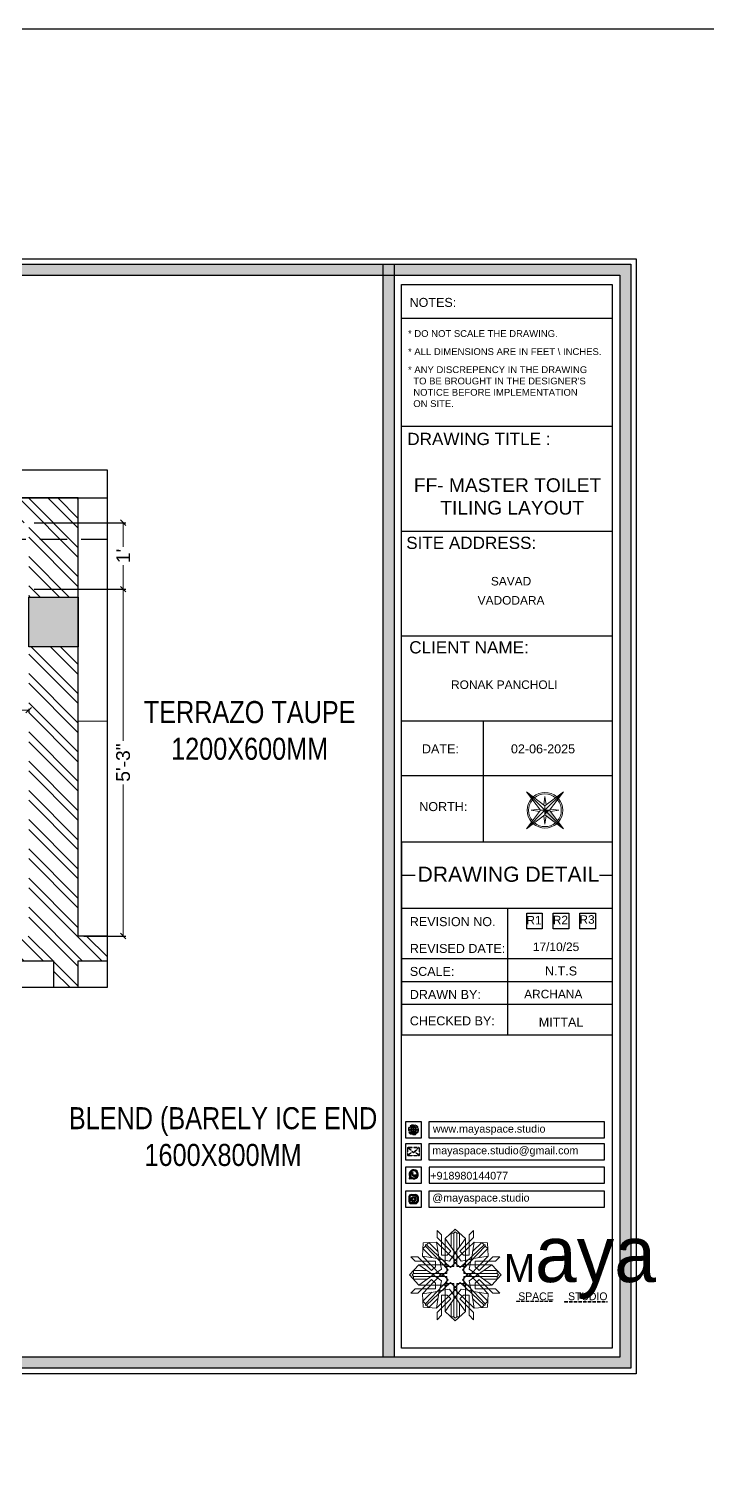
# Model space of a CAD drawing. Header units: millimetres. Extents: x 56222 to 3066687, y -650199 to -121287.
# Drawn here: x 149138.7 to 149261.9, y -184060.5 to -183799.8 of the extents above; entities that cross this region are included whole.
import ezdxf
from ezdxf.enums import TextEntityAlignment as Align

# ---------------------------------------------------------------- set-up
doc = ezdxf.new("R2010")
doc.units = ezdxf.units.MM
doc.header["$MEASUREMENT"] = 0
doc.header["$PDMODE"] = 35
doc.linetypes.add('DASHEDX2', pattern=[1.5, 1, -0.5])
doc.linetypes.add('HIDDEN', pattern=[0.375, 0.25, -0.125])
doc.layers.get('Defpoints').update_dxf_attribs({"color": 220})
for name, color, linetype, lineweight in [('BEAM', 160, 'HIDDEN', 25), ('COLUMN', 1, 'Continuous', 30), ('dim05', 1, 'Continuous', 13), ('Dimension', 10, 'DASHEDX2', 20), ('ELEVATION', 250, 'Continuous', 9), ('FIRST FLOOR', 7, 'Continuous', 9), ('FIRST FLOOR ( TEXT )', 7, 'Continuous', 9), ('FIRST FLOOR_( PLine )_', 251, 'Continuous', 30), ('FURNITURE', 32, 'Continuous', 9), ('NAME PLATE', 7, 'Continuous', 25), ('TILE', 14, 'Continuous', 9), ('title block', 7, 'Continuous', 9), ('wall', 7, 'Continuous', 30), ('XX~SLAB ( BEAM )~ ( DIM )', 7, 'Continuous', 9)]:
    doc.layers.add(name, color=color, linetype=linetype, lineweight=lineweight)
doc.layers.add('hatch', color=253, linetype='Continuous', lineweight=0, transparency=0.4)
doc.layers.add('XX~SLAB ( PLINE )', color=251, linetype='Continuous', plot=False)
doc.styles.add('Arial', font='arial.ttf')
doc.styles.add('Cn_BT_9 ( BOLD )', font='swisscb.ttf', dxfattribs={"height": 9})
doc.styles.add('KATHA', font='swissc.ttf')
doc.styles.get("Standard").update_dxf_attribs({"font": 'arial.ttf', "height": 6})
doc.dimstyles.new('ISO-25', dxfattribs={"dimtxt": 2.5, "dimasz": 1, "dimexe": 0.5, "dimexo": 1, "dimtad": 0, "dimdec": 1, "dimlunit": 4, "dimtxsty": 'Standard', "dimblk": 'OBLIQUE', "dimcen": 2.5, "dimclrd": 1, "dimclre": 1, "dimclrt": 5, "dimadec": 0, "dimazin": 0, "dimtfac": 1, "dimtdec": 1, "dimtmove": 0, "dimatfit": 3, "dimfxl": 1, "dimlwd": -1, "dimarcsym": 0})

# ---------------------------------------------------------------- blocks, each defined once
blk = doc.blocks.new('FSFSF')
at = {"color": 42, "lineweight": 5, "true_color": 0xe0ac11}
for p, q in [((28600.03, 143.51), (28600.03, 140.16)), ((28602.15, 141.41), (28600.03, 143.51)), ((28602.15, 141.41), (28602.15, 131.95)), ((28603.86, 139.69), (28608.58, 144.08)), ((28607.9, 142.22), (28606.58, 142.22)), ((28606.58, 142.22), (28606.58, 135.84)), ((28607.9, 142.22), (28608.58, 142.85)), ((28607.9, 142.22), (28607.9, 126.58)), ((28613.31, 139.69), (28608.58, 144.08)), ((28609.27, 142.22), (28608.59, 142.85)), ((28609.27, 142.22), (28609.27, 126.58)), ((28609.27, 142.22), (28610.59, 142.22)), ((28610.59, 142.22), (28610.59, 135.84)), ((28615.02, 141.41), (28617.14, 143.51)), ((28615.02, 141.41), (28615.02, 131.95)), ((28617.14, 143.51), (28617.14, 140.16)), ((28593.19, 131.45), (28593.54, 137.71)), ((28593.39, 135), (28594.56, 136.12)), ((28593.39, 135), (28597.6, 130.78)), ((28599.8, 138.06), (28593.54, 137.71)), ((28595.12, 136.69), (28594.53, 136.69)), ((28594.56, 136.12), (28594.56, 136.71)), ((28605.17, 124.98), (28594.56, 136.12)), ((28596.24, 137.86), (28595.12, 136.69)), ((28606.27, 126.08), (28595.12, 136.69)), ((28596.24, 137.86), (28600.47, 133.65)), ((28601.03, 130), (28599.8, 138.06)), ((28599.8, 138.05), (28608.58, 129.56)), ((28606.47, 133.76), (28600.03, 140.16)), ((28603.86, 126.58), (28603.86, 139.69)), ((28603.86, 139.69), (28608.58, 133.02)), ((28613.31, 139.69), (28608.59, 133.02)), ((28617.37, 138.05), (28608.59, 129.56)), ((28610.7, 133.76), (28617.14, 140.16)), ((28610.9, 126.08), (28622.05, 136.69)), ((28612.02, 124.98), (28622.62, 136.12)), ((28613.31, 126.58), (28613.31, 139.69)), ((28616.14, 130), (28617.37, 138.06)), ((28620.93, 137.86), (28616.7, 133.65)), ((28617.37, 138.06), (28623.63, 137.71)), ((28623.8, 135), (28619.59, 130.78)), ((28620.93, 137.86), (28622.05, 136.69)), ((28622.05, 136.69), (28622.64, 136.69)), ((28622.62, 136.12), (28622.62, 136.71)), ((28623.8, 135), (28622.62, 136.12)), ((28624, 131.45), (28623.65, 137.71)), ((28587.73, 131.22), (28591.08, 131.22)), ((28589.84, 129.1), (28587.73, 131.22)), ((28589.84, 129.1), (28599.29, 129.1)), ((28597.49, 124.78), (28591.08, 131.22)), ((28593.19, 131.45), (28601.69, 122.67)), ((28601.25, 130.22), (28593.19, 131.45)), ((28599.29, 126.5), (28599.29, 129.1)), ((28605.86, 129.18), (28601.03, 130)), ((28602.07, 125.39), (28601.25, 130.22)), ((28604.75, 131.95), (28602.15, 131.95)), ((28606.47, 133.76), (28604.75, 131.95)), ((28605.86, 129.18), (28608.58, 133.02)), ((28606.27, 126.08), (28608.58, 128.27)), ((28607.9, 128.92), (28608.58, 129.56)), ((28607.9, 128.92), (28608.58, 128.27)), ((28611.31, 129.18), (28608.59, 133.02)), ((28609.27, 128.92), (28608.59, 129.56)), ((28609.27, 128.92), (28608.59, 128.27)), ((28610.9, 126.08), (28608.59, 128.27)), ((28610.7, 133.76), (28612.42, 131.95)), ((28611.31, 129.18), (28616.14, 130)), ((28612.42, 131.95), (28615.02, 131.95)), ((28615.12, 125.39), (28615.94, 130.22)), ((28623.99, 131.45), (28615.5, 122.67)), ((28615.94, 130.22), (28624, 131.45)), ((28627.34, 129.1), (28617.89, 129.1)), ((28617.89, 126.5), (28617.89, 129.1)), ((28619.7, 124.78), (28626.1, 131.22)), ((28629.45, 131.22), (28626.1, 131.22)), ((28627.34, 129.1), (28629.45, 131.22)), ((28591.56, 127.39), (28587.17, 122.66)), ((28591.56, 117.94), (28587.17, 122.66)), ((28589.03, 123.35), (28588.4, 122.67)), ((28589.03, 121.98), (28588.4, 122.65)), ((28589.03, 123.35), (28589.03, 124.67)), ((28589.03, 124.67), (28595.4, 124.67)), ((28589.03, 123.35), (28604.66, 123.35)), ((28589.03, 121.98), (28604.66, 121.98)), ((28589.03, 121.98), (28589.03, 120.66)), ((28604.66, 127.39), (28591.56, 127.39)), ((28591.56, 127.39), (28598.23, 122.67)), ((28591.56, 117.94), (28598.23, 122.65)), ((28593.19, 113.88), (28601.69, 122.65)), ((28597.49, 124.78), (28599.29, 126.5)), ((28602.07, 125.39), (28598.23, 122.67)), ((28602.07, 119.94), (28598.23, 122.65)), ((28602.33, 123.35), (28601.69, 122.67)), ((28602.33, 121.98), (28601.69, 122.65)), ((28602.33, 123.35), (28602.97, 122.67)), ((28602.33, 121.98), (28602.97, 122.65)), ((28605.17, 124.98), (28602.97, 122.67)), ((28605.17, 120.35), (28602.97, 122.65)), ((28603.68, 126.54), (28603.68, 127.39)), ((28604.66, 126.54), (28603.68, 126.54)), ((28604.71, 127.57), (28603.86, 127.57)), ((28607.9, 126.58), (28603.86, 126.58)), ((28604.66, 123.35), (28604.66, 127.39)), ((28604.66, 121.98), (28604.66, 117.94)), ((28604.7, 126.58), (28604.71, 127.57)), ((28609.27, 126.58), (28613.31, 126.58)), ((28612.02, 124.98), (28614.21, 122.67)), ((28612.02, 120.35), (28614.21, 122.65)), ((28612.46, 126.58), (28612.46, 127.57)), ((28612.46, 127.57), (28613.31, 127.57)), ((28612.52, 123.35), (28612.52, 127.39)), ((28612.52, 127.39), (28625.63, 127.39)), ((28612.52, 126.54), (28613.51, 126.54)), ((28628.16, 123.35), (28612.52, 123.35)), ((28612.52, 121.98), (28612.52, 117.94)), ((28628.16, 121.98), (28612.52, 121.98)), ((28613.51, 126.54), (28613.51, 127.39)), ((28614.85, 123.35), (28614.21, 122.67)), ((28614.85, 121.98), (28614.21, 122.65)), ((28614.85, 123.35), (28615.5, 122.67)), ((28614.85, 121.98), (28615.5, 122.65)), ((28615.12, 125.39), (28618.96, 122.67)), ((28615.12, 119.94), (28618.96, 122.65)), ((28623.99, 113.88), (28615.5, 122.65)), ((28619.7, 124.78), (28617.89, 126.5)), ((28625.63, 127.39), (28618.96, 122.67)), ((28625.63, 117.94), (28618.96, 122.65)), ((28628.16, 124.67), (28621.78, 124.67)), ((28625.63, 127.39), (28630.02, 122.66)), ((28625.63, 117.94), (28630.02, 122.66)), ((28628.16, 123.35), (28628.16, 124.67)), ((28628.16, 123.35), (28628.78, 122.67)), ((28628.16, 121.98), (28628.78, 122.65)), ((28628.16, 121.98), (28628.16, 120.66)), ((28589.84, 116.23), (28587.73, 114.11)), ((28589.03, 120.66), (28595.4, 120.66)), ((28589.84, 116.23), (28599.29, 116.23)), ((28597.49, 120.54), (28591.08, 114.11)), ((28604.66, 117.94), (28591.56, 117.94)), ((28601.25, 115.1), (28593.19, 113.87)), ((28593.39, 110.32), (28597.6, 114.55)), ((28605.17, 120.35), (28594.56, 109.2)), ((28606.27, 119.15), (28595.12, 108.54)), ((28597.49, 120.54), (28599.29, 118.83)), ((28599.29, 118.83), (28599.29, 116.23)), ((28599.8, 107.17), (28608.58, 115.67)), ((28601.03, 115.23), (28599.8, 107.17)), ((28605.86, 116.05), (28601.03, 115.23)), ((28602.07, 119.94), (28601.25, 115.1)), ((28604.66, 118.78), (28603.68, 118.78)), ((28603.68, 118.78), (28603.68, 117.94)), ((28607.9, 118.65), (28603.86, 118.65)), ((28603.86, 118.65), (28603.86, 105.54)), ((28604.71, 117.66), (28603.86, 117.66)), ((28604.7, 118.65), (28604.71, 117.66)), ((28605.86, 116.05), (28608.58, 112.21)), ((28606.27, 119.15), (28608.58, 116.96)), ((28607.9, 103.01), (28607.9, 118.65)), ((28607.9, 116.31), (28608.58, 116.96)), ((28607.9, 116.31), (28608.58, 115.67)), ((28610.9, 119.15), (28608.59, 116.96)), ((28609.27, 116.31), (28608.59, 116.96)), ((28609.27, 116.31), (28608.59, 115.67)), ((28611.31, 116.05), (28608.59, 112.21)), ((28617.37, 107.17), (28608.59, 115.67)), ((28609.27, 118.65), (28613.31, 118.65)), ((28609.27, 103.01), (28609.27, 118.65)), ((28610.9, 119.15), (28622.05, 108.54)), ((28611.31, 116.05), (28616.14, 115.23)), ((28612.02, 120.35), (28622.62, 109.2)), ((28612.46, 118.65), (28612.46, 117.66)), ((28612.46, 117.66), (28613.31, 117.66)), ((28612.52, 118.78), (28613.51, 118.78)), ((28612.52, 117.94), (28625.63, 117.94)), ((28613.31, 118.65), (28613.31, 105.54)), ((28613.51, 118.78), (28613.51, 117.94)), ((28615.12, 119.94), (28615.94, 115.1)), ((28615.94, 115.1), (28624, 113.87)), ((28616.14, 115.23), (28617.37, 107.17)), ((28619.7, 120.54), (28617.89, 118.83)), ((28617.89, 118.83), (28617.89, 116.23)), ((28627.34, 116.23), (28617.89, 116.23)), ((28623.8, 110.32), (28619.59, 114.55)), ((28619.7, 120.54), (28626.1, 114.11)), ((28628.16, 120.66), (28621.78, 120.66)), ((28627.34, 116.23), (28629.45, 114.11)), ((28587.73, 114.11), (28591.08, 114.11)), ((28593.19, 113.87), (28593.54, 107.62)), ((28593.39, 110.32), (28594.56, 109.2)), ((28595.12, 108.54), (28594.53, 108.54)), ((28594.56, 109.2), (28594.56, 108.61)), ((28596.24, 107.37), (28595.12, 108.54)), ((28596.24, 107.37), (28600.47, 111.58)), ((28606.47, 111.47), (28600.03, 105.07)), ((28602.15, 103.82), (28602.15, 113.27)), ((28604.75, 113.27), (28602.15, 113.27)), ((28603.86, 105.54), (28608.58, 112.21)), ((28606.47, 111.47), (28604.75, 113.27)), ((28606.58, 103.01), (28606.58, 109.38)), ((28613.31, 105.54), (28608.59, 112.21)), ((28610.59, 103.01), (28610.59, 109.38)), ((28610.7, 111.47), (28612.42, 113.27)), ((28610.7, 111.47), (28617.14, 105.07)), ((28612.42, 113.27), (28615.02, 113.27)), ((28615.02, 103.82), (28615.02, 113.27)), ((28620.93, 107.37), (28616.7, 111.58)), ((28620.93, 107.37), (28622.05, 108.54)), ((28622.05, 108.54), (28622.64, 108.54)), ((28623.8, 110.32), (28622.62, 109.2)), ((28622.62, 109.2), (28622.62, 108.61)), ((28624, 113.87), (28623.65, 107.62)), ((28629.45, 114.11), (28626.1, 114.11)), ((28599.8, 107.17), (28593.54, 107.52)), ((28600.03, 101.71), (28600.03, 105.07)), ((28602.15, 103.82), (28600.03, 101.71)), ((28603.86, 105.54), (28608.58, 101.15)), ((28607.9, 103.01), (28606.58, 103.01)), ((28607.9, 103.01), (28608.58, 102.38)), ((28613.31, 105.54), (28608.58, 101.15)), ((28609.27, 103.01), (28608.59, 102.38)), ((28609.27, 103.01), (28610.59, 103.01)), ((28615.02, 103.82), (28617.14, 101.71)), ((28617.14, 101.71), (28617.14, 105.07)), ((28617.37, 107.17), (28623.63, 107.52))]:
    blk.add_line(p, q, dxfattribs=at)
blk = doc.blocks.new('hgwg')
at = {"layer": 'Dimension', "true_color": 0xd39e00}
h = blk.add_hatch(color=42, dxfattribs=at)
h.dxf.hatch_style = 1
h.paths.add_polyline_path([(27505.71, 45.05), (27494.27, 45.05), (27494.27, 44.9), (27505.71, 44.9)])
h = blk.add_hatch(color=42, dxfattribs=at)
h.dxf.hatch_style = 1
h.paths.add_polyline_path([(27523.3, 44.9), (27509.68, 44.9), (27509.68, 44.75), (27523.3, 44.75)])
at = {"layer": 'Dimension', "color": 42, "true_color": 0xd39e00}
for p, q in [((27494.27, 45.05), (27505.71, 45.05)), ((27494.27, 44.9), (27494.27, 45.05)), ((27494.27, 44.9), (27505.71, 44.9)), ((27505.71, 45.05), (27505.71, 44.9)), ((27509.68, 44.9), (27523.3, 44.9)), ((27509.68, 44.9), (27509.68, 44.75)), ((27509.68, 44.75), (27523.3, 44.75)), ((27523.3, 44.75), (27523.3, 44.9))]:
    blk.add_line(p, q, dxfattribs=at)
at = {"layer": 'Dimension', "color": 42, "true_color": 0xd39e00, "attachment_point": 1}
for s, width, insert, char_height in [('{\\fCinzel|b0|i0|c0|p2;\\H1.5x;M\\fAmsterdam One|b0|i0|c0|p2;\\H2x;aya}', 85.3277, (27490.17, 69.17), 6), ('{\\fCinzel|b0|i0|c0|p2;SPACE     STUDIO}', 66.129, (27494.83, 47.86), 2.5)]:
    blk.add_mtext_dynamic_manual_height_columns(s, width=width, gutter_width=30, heights=[0], dxfattribs=dict(at, insert=insert, char_height=char_height))
blk = doc.blocks.new('QEGW4TG')
at = {"layer": 'Dimension', "true_color": 0x000000}
h = blk.add_hatch(color=18, dxfattribs=at)
h.dxf.hatch_style = 1
h.paths.add_polyline_path([(2.69, 1.93, 0.170513), (2.95, 1.97, 0.190337), (3.11, 2.18, 0.316231), (3.07, 2.28), (2.79, 2.37, 0.273721), (2.69, 2.34, 0.040749), (2.63, 2.27, -0.441282), (2.53, 2.25, -0.11828), (2.06, 2.64, -0.441282), (2.07, 2.74, 0.040749), (2.13, 2.81, 0.290083), (2.14, 2.92), (2.01, 3.18, 0.316231), (1.91, 3.2, 0.190337), (1.73, 3, 0.170513), (1.72, 2.74, 0.252784)], flags=0)
h.paths.add_polyline_path([(1.19, 1.98), (1.03, 1.3, 0.550912), (1.11, 1.23), (1.75, 1.39, 6.344125)])
h.paths.add_polyline_path([(1.81, 1.7), (1.4, 1.6), (1.5, 2.03, -9.071339)], flags=16)
h.paths.add_polyline_path([(3.11, 2.16, -0.17811), (2.95, 1.97, -0.170513), (2.69, 1.93, -0.252784), (1.72, 2.74, -0.170513), (1.73, 3, -0.17811), (1.89, 3.19, -0.370089), (2.01, 3.18), (2.14, 2.92, -0.307185), (2.13, 2.8, -0.041087), (2.06, 2.73, 0.321676), (2.05, 2.65, 0.126524), (2.55, 2.24, 0.312216), (2.62, 2.26, -0.041087), (2.68, 2.34, -0.290673), (2.79, 2.37), (3.07, 2.28, -0.370089)], flags=0)
h = blk.add_hatch(color=18, dxfattribs=at)
h.dxf.hatch_style = 1
h.paths.add_polyline_path([(2.79, 2.37, 0.273721), (2.69, 2.34, 0.040749), (2.63, 2.27, -0.441282), (2.53, 2.25, -0.11828), (2.06, 2.64, -0.441282), (2.07, 2.74, 0.040749), (2.13, 2.81, 0.290083), (2.14, 2.92), (2.01, 3.18, 0.316231), (1.91, 3.2, 0.190337), (1.73, 3, 0.170513), (1.72, 2.74, 0.252784), (2.69, 1.93, 0.170513), (2.95, 1.97, 0.190337), (3.11, 2.18, 0.316231), (3.07, 2.28)])
for p, q in [((1.19, 1.98), (1.03, 1.3)), ((1.1, 1.23), (1.75, 1.39)), ((1.5, 2.03), (1.4, 1.6)), ((1.4, 1.6), (1.81, 1.7)), ((2.01, 3.18), (2.14, 2.92)), ((3.07, 2.28), (2.8, 2.36))]:
    blk.add_line(p, q)
blk.add_lwpolyline([(0, 0), (4.68, 0), (4.68, 4.68), (0, 4.68)], close=True)
for centre, radius, start, end in [((1.09, 1.29), 0.0598, 164.8483, 282.1458), ((2.39, 2.56), 1.34, 241.4727, 205.6422), ((2.39, 2.56), 1.04, 235.9962, 210.8333), ((2.09, 2.87), 0.39, 159.7007, 198.4072), ((2.96, 3.23), 1.33, 201.4218, 258.1669), ((2.07, 2.87), 0.364, 118.9685, 159.3648), ((1.94, 3.12), 0.0896, 41.8985, 123.1344), ((2.11, 2.68), 0.066, 135.9932, 224.8892), ((1.67, 3.16), 0.586, 312.4617, 321.8728), ((3.12, 3.42), 1.31, 216.5455, 243.5279), ((2.05, 2.87), 0.104, 320.3924, 28.6971), ((2.57, 2.3), 0.066, 234.2482, 323.1441), ((3.11, 1.94), 0.586, 137.2645, 146.6756), ((2.76, 2.27), 0.104, 70.4402, 138.745), ((2.75, 2.31), 0.39, 260.7301, 299.4366), ((2.76, 2.29), 0.364, 299.7725, 340.1688), ((3.03, 2.2), 0.0896, 336.0029, 57.2388)]:
    blk.add_arc(centre, radius, start, end)
blk = doc.blocks.new('ASGERG')
at = {"layer": 'Dimension', "true_color": 0x000000}
h = blk.add_hatch(color=18, dxfattribs=at)
h.dxf.hatch_style = 1
h.paths.add_polyline_path([(0.99, 1.7, 0.353872), (1.69, 1.03), (2.96, 1.03, 0.353872), (3.66, 1.7), (3.66, 2.99, 0.353872), (2.96, 3.67), (1.69, 3.67, 0.353872), (0.99, 2.99)])
h.paths.add_polyline_path([(1.27, 2.97, -0.353872), (1.72, 3.4), (2.94, 3.4, -0.353872), (3.38, 2.97), (3.38, 1.72, -0.353872), (2.94, 1.3), (1.72, 1.3, -0.353872), (1.27, 1.72)], flags=16)
h.paths.add_polyline_path([(3.02, 2.35, -1), (1.64, 2.35, -1)], flags=0)
h.paths.add_polyline_path([(2.74, 2.35, -1), (1.92, 2.35, -1)], flags=0)
h.paths.add_polyline_path([(2.86, 3.02, -1), (3.19, 3.02, -1)], flags=0)
h.paths.add_polyline_path([(1.64, 2.35, 1), (3.02, 2.35, 1)], flags=0)
h = blk.add_hatch(color=18, dxfattribs=at)
h.dxf.hatch_style = 1
h.paths.add_polyline_path([(1.64, 2.35, 1), (3.02, 2.35, 1)])
h.paths.add_polyline_path([(2.74, 2.35, -1), (1.92, 2.35, -1)], flags=16)
h = blk.add_hatch(color=18, dxfattribs=at)
h.dxf.hatch_style = 1
h.paths.add_polyline_path([(3.19, 3.02, 1), (2.86, 3.02, 1)])
for p, q in [((0.99, 2.99), (0.99, 1.7)), ((1.27, 2.97), (1.27, 1.72)), ((1.69, 3.67), (2.96, 3.67)), ((1.69, 1.03), (2.96, 1.03)), ((2.94, 3.4), (1.72, 3.4)), ((2.94, 1.3), (1.72, 1.3)), ((3.38, 2.97), (3.38, 1.72)), ((3.66, 2.99), (3.66, 1.7))]:
    blk.add_line(p, q)
blk.add_lwpolyline([(0, 0), (4.68, 0), (4.68, 4.68), (0, 4.68)], close=True)
for centre, radius in [((2.33, 2.35), 0.694), ((2.33, 2.35), 0.414), ((3.02, 3.02), 0.168)]:
    blk.add_circle(centre, radius)
for centre, radius, start, end in [((1.76, 2.89), 0.778, 94.8631, 172.8127), ((1.76, 1.8), 0.778, 187.1873, 265.1369), ((1.76, 2.91), 0.491, 94.8631, 172.8127), ((1.76, 1.78), 0.491, 187.1873, 265.1369), ((2.9, 2.91), 0.491, 7.1873, 85.1369), ((2.9, 1.78), 0.491, 274.8631, 352.8127), ((2.89, 2.89), 0.778, 7.1873, 85.1369), ((2.89, 1.8), 0.778, 274.8631, 352.8127)]:
    blk.add_arc(centre, radius, start, end)
blk = doc.blocks.new('ETYETE')
at = {"layer": 'Dimension', "true_color": 0x000000}
h = blk.add_hatch(color=18, dxfattribs=at)
h.dxf.hatch_style = 1
h.paths.add_polyline_path([(3.76, 1.14, 0.414214), (4.12, 1.5), (4.12, 3.29, 0.414214), (3.76, 3.65), (0.92, 3.65, 0.414214), (0.56, 3.29), (0.56, 1.5, 0.414214), (0.92, 1.14)])
h.paths.add_polyline_path([(2.61, 2.22), (3.92, 1.34, -0.198912), (3.76, 1.28), (0.92, 1.28, -0.198912), (0.76, 1.34), (2.08, 2.22), (2.34, 1.98)], flags=16)
h.paths.add_polyline_path([(2.34, 2.16), (0.89, 3.51, -0.028783), (0.92, 3.52), (3.76, 3.52, -0.028783), (3.79, 3.51)], flags=16)
h.paths.add_polyline_path([(2.71, 2.32), (3.92, 3.45, -0.202482), (3.99, 3.29), (3.99, 1.5, -0.043076), (3.98, 1.46)], flags=16)
h.paths.add_polyline_path([(1.98, 2.32), (0.7, 1.46, -0.043076), (0.7, 1.5), (0.7, 3.29, -0.202482), (0.76, 3.45)], flags=16)
blk.add_lwpolyline([(0, 0), (4.68, 0), (4.68, 4.68), (0, 4.68)], close=True)
at = {"layer": 'Dimension', "color": 18, "true_color": 0x000000}
for p, q in [((0.56, 3.29), (0.56, 1.5)), ((0.7, 3.29), (0.7, 1.5)), ((0.7, 1.46), (1.98, 2.32)), ((0.76, 3.45), (1.98, 2.32)), ((0.76, 1.34), (2.08, 2.22)), ((0.89, 3.51), (2.34, 2.16)), ((0.92, 3.65), (3.76, 3.65)), ((0.92, 3.52), (3.76, 3.52)), ((0.92, 1.28), (3.76, 1.28)), ((0.92, 1.14), (3.76, 1.14)), ((2.08, 2.22), (2.34, 1.98)), ((2.34, 2.16), (3.79, 3.51)), ((2.34, 1.98), (2.61, 2.22)), ((3.92, 1.34), (2.61, 2.22)), ((2.71, 2.32), (3.92, 3.45)), ((3.98, 1.46), (2.71, 2.32)), ((3.99, 3.29), (3.99, 1.5)), ((4.12, 3.29), (4.12, 1.5))]:
    blk.add_line(p, q, dxfattribs=at)
for centre, radius, start, end in [((0.92, 3.29), 0.358, 90, 180), ((0.92, 1.5), 0.358, 180, 270), ((0.92, 3.29), 0.224, 134.2136, 180), ((0.92, 1.5), 0.224, 180, 189.8662), ((0.92, 1.5), 0.224, 225, 270), ((0.92, 3.29), 0.224, 90, 96.5948), ((3.76, 3.29), 0.358, 0, 90), ((3.76, 3.29), 0.224, 83.4052, 90), ((3.76, 1.5), 0.358, 270, 0), ((3.76, 1.5), 0.224, 270, 315), ((3.76, 3.29), 0.224, 0, 45.7864), ((3.76, 1.5), 0.224, 350.1338, 0)]:
    blk.add_arc(centre, radius, start, end, dxfattribs=at)
blk = doc.blocks.new('DTGWEGEARG')
at = {"layer": 'Dimension', "true_color": 0x000000}
h = blk.add_hatch(color=18, dxfattribs=at)
h.dxf.hatch_style = 1
h.paths.add_polyline_path([(3.83, 2.34, 1), (0.85, 2.34, 1)])
h.paths.add_polyline_path([(2.51, 1.01, 0.105795), (2.96, 1.58, -0.055205), (3.3, 1.41, -0.169822)], flags=16)
h.paths.add_polyline_path([(2.41, 1.12), (2.41, 1.69, -0.058279), (2.81, 1.63, -0.103353)], flags=16)
h.paths.add_polyline_path([(2.26, 1.13, -0.101741), (1.87, 1.63, -0.057171), (2.26, 1.69)], flags=16)
h.paths.add_polyline_path([(2.17, 1.01, -0.169822), (1.38, 1.41, -0.055205), (1.72, 1.58, 0.105795)], flags=16)
h.paths.add_polyline_path([(3.02, 1.72, 0.081336), (3.13, 2.27), (3.68, 2.27, -0.152069), (3.4, 1.52, 0.05687)], flags=16)
h.paths.add_polyline_path([(2.87, 1.77, 0.061945), (2.41, 1.84), (2.41, 2.27), (2.98, 2.27, -0.081344)], flags=16)
h.paths.add_polyline_path([(2.26, 1.84, 0.060923), (1.8, 1.77, -0.081344), (1.7, 2.27), (2.26, 2.27)], flags=16)
h.paths.add_polyline_path([(1.66, 1.72, 0.05687), (1.28, 1.52, -0.152069), (1, 2.27), (1.55, 2.27, 0.081336)], flags=16)
h.paths.add_polyline_path([(2.41, 2.42), (2.41, 2.83, 0.061945), (2.87, 2.91, -0.080009), (2.98, 2.42)], flags=16)
h.paths.add_polyline_path([(3.13, 2.42, 0.080116), (3.02, 2.96, 0.05687), (3.4, 3.16, 0.028258), (3.3, 3.27, -0.055205), (2.96, 3.1, 0.105795), (2.51, 3.67, -0.36029), (3.68, 2.42)], flags=16)
h.paths.add_polyline_path([(2.26, 2.42), (1.7, 2.42, -0.080009), (1.8, 2.91, 0.060923), (2.26, 2.84)], flags=16)
h.paths.add_polyline_path([(1.55, 2.42), (1, 2.42, -0.150466), (1.28, 3.16, 0.05687), (1.66, 2.96, 0.080116)], flags=16)
h.paths.add_polyline_path([(2.41, 2.98), (2.41, 3.56, -0.103353), (2.81, 3.05, -0.058279)], flags=16)
h.paths.add_polyline_path([(2.26, 2.99, -0.057171), (1.87, 3.05, -0.101741), (2.26, 3.55)], flags=16)
h.paths.add_polyline_path([(1.72, 3.1, -0.055205), (1.38, 3.27, -0.169822), (2.17, 3.67, 0.105795)], flags=16)
blk.add_lwpolyline([(0, 0), (4.68, 0), (4.68, 4.68), (0, 4.68)], close=True)
at = {"layer": 'Dimension', "color": 18, "true_color": 0x000000}
for p, q in [((1, 2.42), (1.55, 2.42)), ((1, 2.27), (1.55, 2.27)), ((1.7, 2.42), (2.26, 2.42)), ((1.7, 2.27), (2.26, 2.27)), ((2.26, 3.55), (2.26, 2.99)), ((2.26, 2.84), (2.26, 2.42)), ((2.26, 2.27), (2.26, 1.84)), ((2.26, 1.69), (2.26, 1.13)), ((2.41, 3.56), (2.41, 2.98)), ((2.41, 2.83), (2.41, 2.42)), ((2.41, 2.42), (2.98, 2.42)), ((2.41, 2.27), (2.98, 2.27)), ((2.41, 2.27), (2.41, 1.84)), ((2.41, 1.69), (2.41, 1.12)), ((3.13, 2.42), (3.68, 2.42)), ((3.13, 2.27), (3.68, 2.27))]:
    blk.add_line(p, q, dxfattribs=at)
blk.add_circle((2.34, 2.34), 1.49, dxfattribs=at)
for centre, radius, start, end in [((2.34, 2.34), 1.34, 142.3819, 176.6093), ((2.34, 2.34), 1.34, 183.0315, 217.6181), ((2.34, 4.74), 1.9, 236.1399, 249.1595), ((2.34, -0.06), 1.9, 110.8405, 123.8601), ((2.34, 2.34), 1.34, 97.3549, 135.9073), ((2.34, 4.74), 1.75, 236.7417, 249.3811), ((2.34, -0.06), 1.75, 110.6189, 123.2583), ((2.34, 2.34), 1.34, 224.0927, 262.6451), ((3.28, 2.34), 1.73, 159.0567, 177.3789), ((3.28, 2.34), 1.73, 182.3435, 200.9433), ((3.28, 2.34), 1.58, 158.8325, 177.1302), ((3.28, 2.34), 1.58, 182.5658, 201.1675), ((3.28, 2.34), 1.73, 129.9301, 154.0867), ((3.28, 2.34), 1.73, 205.9133, 230.0699), ((2.34, 4.74), 1.9, 253.6799, 267.6253), ((2.34, -0.06), 1.9, 92.3747, 106.3201), ((3.28, 2.34), 1.58, 130.1073, 153.3446), ((2.34, 4.74), 1.75, 254.3336, 267.422), ((2.34, -0.06), 1.75, 92.578, 105.6664), ((3.28, 2.34), 1.58, 206.6554, 229.8927), ((1.4, 2.34), 1.58, 26.6554, 50.2584), ((2.34, 4.74), 1.75, 272.3248, 285.6664), ((2.34, 4.74), 1.9, 272.1415, 286.3201), ((2.34, -0.06), 1.9, 73.6799, 87.8585), ((2.34, -0.06), 1.75, 74.3336, 87.6752), ((1.4, 2.34), 1.58, 309.7416, 333.3446), ((2.34, 2.34), 1.34, 3.3907, 82.6451), ((1.4, 2.34), 1.73, 25.9133, 50.0699), ((1.4, 2.34), 1.73, 309.9301, 334.0867), ((2.34, 2.34), 1.34, 277.3549, 315.9073), ((1.4, 2.34), 1.58, 2.8698, 21.1675), ((1.4, 2.34), 1.58, 338.8325, 357.4342), ((2.34, 4.74), 1.75, 290.6189, 303.2583), ((2.34, -0.06), 1.75, 56.7417, 69.3811), ((2.34, 4.74), 1.9, 290.8405, 303.8601), ((1.4, 2.34), 1.73, 2.6211, 20.9433), ((1.4, 2.34), 1.73, 339.0567, 357.6565), ((2.34, -0.06), 1.9, 56.1399, 69.1595), ((2.34, 2.34), 1.34, 322.3819, 356.9685)]:
    blk.add_arc(centre, radius, start, end, dxfattribs=at)
blk = doc.blocks.new('4t')
at = {"transparency": 33554607}
h = blk.add_hatch(color=1, dxfattribs=at)
h.dxf.hatch_style = 1
h.paths.add_polyline_path([(45531.33, -35822.29), (45529.23, -35821.83), (45528.09, -35837.01)])
h = blk.add_hatch(color=1, dxfattribs=at)
h.dxf.hatch_style = 1
h.paths.add_polyline_path([(45533.44, -35822.75), (45531.33, -35822.29), (45528.09, -35837.01)])
h = blk.add_hatch(color=1, dxfattribs=at)
h.dxf.hatch_style = 1
h.paths.add_polyline_path([(45531.8, -35820.19), (45529.23, -35821.83), (45531.33, -35822.29)])
h = blk.add_hatch(color=1, dxfattribs=at)
h.dxf.hatch_style = 1
h.paths.add_polyline_path([(45531.8, -35820.19), (45531.33, -35822.29), (45533.44, -35822.75)])
at = {"layer": 'title block', "color": 7, "lineweight": 9}
for p, q in [((45535.51, -35803.37), (45530.16, -35817.62)), ((45535.51, -35803.37), (45531.8, -35820.19)), ((45534.36, -35818.55), (45535.51, -35803.37)), ((45530.16, -35817.62), (45514.98, -35816.48)), ((45514.98, -35816.48), (45529.23, -35821.83)), ((45514.98, -35816.48), (45531.8, -35820.19)), ((45530.5, -35816.7), (45526.88, -35812.49)), ((45526.88, -35812.49), (45529.18, -35817.55)), ((45531.8, -35820.19), (45530.16, -35817.62)), ((45534.36, -35818.55), (45531.8, -35820.19)), ((45548.62, -35823.9), (45534.36, -35818.55)), ((45539.5, -35815.27), (45534.44, -35817.57)), ((45535.28, -35818.89), (45539.5, -35815.27)), ((45528.31, -35821.48), (45524.1, -35825.11)), ((45524.1, -35825.11), (45529.16, -35822.81)), ((45531.8, -35820.19), (45528.09, -35837.01)), ((45529.23, -35821.83), (45528.09, -35837.01)), ((45528.09, -35837.01), (45533.44, -35822.75)), ((45531.8, -35820.19), (45529.23, -35821.83)), ((45533.44, -35822.75), (45531.8, -35820.19)), ((45531.8, -35820.19), (45548.62, -35823.9)), ((45533.09, -35823.67), (45536.71, -35827.89)), ((45533.44, -35822.75), (45548.62, -35823.9)), ((45536.71, -35827.89), (45534.42, -35822.83))]:
    blk.add_line(p, q, dxfattribs=at)
for radius, start, end in [(11.79, 81.35997, 163.76651), (10.83, 82.42855, 162.69793), (10.83, 352.42855, 72.69793), (11.79, 351.35997, 73.76651), (11.79, 171.35997, 253.76651), (10.83, 172.42855, 252.69793), (11.79, 261.35997, 343.76651), (10.83, 262.42855, 342.69793)]:
    blk.add_arc((45531.8, -35820.19), radius, start, end, dxfattribs=at)
blk = doc.blocks.new('_Oblique')
at = {"layer": 'wall', "color": 0, "lineweight": -2}
blk.add_line((-0.5, -0.5), (0.5, 0.5), dxfattribs=at)
blk = doc.blocks.new('*D877')
at = {"layer": 'Defpoints', "color": 0, "lineweight": 25, "transparency": 16777216}
for p in [(149138.65, -183901.48), (149155.8, -183901.48), (149147.65, -183964.43)]:
    blk.add_point(p, dxfattribs=at)
at = {"layer": 'dim05', "color": 1, "linetype": 'Continuous', "lineweight": -2, "transparency": 16777216}
for p, q in [((149139.65, -183901.48), (149156.3, -183901.48)), ((149148.65, -183964.43), (149156.3, -183964.43))]:
    blk.add_line(p, q, dxfattribs=at)
at = {"layer": 'dim05', "color": 1, "linetype": 'Continuous', "transparency": 16777216}
for p, q in [((149155.8, -183901.48), (149155.8, -183929.01)), ((149155.8, -183964.43), (149155.8, -183936.9))]:
    blk.add_line(p, q, dxfattribs=at)
at = {"layer": 'dim05', "color": 1, "transparency": 16777216}
for p, rotation in [((149155.8, -183901.48), 90), ((149155.8, -183964.43), 270)]:
    blk.add_blockref('_Oblique', p, dxfattribs=dict(at, rotation=rotation))
at = {"layer": 'dim05', "color": 5, "lineweight": 25, "transparency": 16777216, "insert": (149155.8, -183932.95), "char_height": 2.5, "attachment_point": 5, "rotation": 90, "style": 'Arial'}
blk.add_mtext('5\'-3"', dxfattribs=at)
blk = doc.blocks.new('*D878')
at = {"layer": 'Defpoints', "color": 0, "lineweight": 25, "transparency": 16777216}
for p in [(149138.65, -183889.43), (149155.8, -183889.43), (149138.65, -183901.48)]:
    blk.add_point(p, dxfattribs=at)
at = {"layer": 'dim05', "color": 1, "linetype": 'Continuous', "lineweight": -2, "transparency": 16777216}
for p, q in [((149139.65, -183889.43), (149156.3, -183889.43)), ((149139.65, -183901.48), (149156.3, -183901.48))]:
    blk.add_line(p, q, dxfattribs=at)
at = {"layer": 'dim05', "color": 1, "linetype": 'Continuous', "transparency": 16777216}
for p, q in [((149155.8, -183889.43), (149155.8, -183893.8)), ((149155.8, -183901.48), (149155.8, -183897.11))]:
    blk.add_line(p, q, dxfattribs=at)
at = {"layer": 'dim05', "color": 1, "transparency": 16777216}
for p, rotation in [((149155.8, -183889.43), 90), ((149155.8, -183901.48), 270)]:
    blk.add_blockref('_Oblique', p, dxfattribs=dict(at, rotation=rotation))
at = {"layer": 'dim05', "color": 5, "lineweight": 25, "transparency": 16777216, "insert": (149155.8, -183895.45), "char_height": 2.5, "attachment_point": 5, "rotation": 90, "style": 'Arial'}
blk.add_mtext("1'", dxfattribs=at)
blk = doc.blocks.new('*D1043')
at = {"layer": 'Defpoints', "color": 0, "lineweight": 25, "transparency": 16777216}
for p in [(149114.65, -183923.43), (149138.65, -183922.21), (149138.65, -183923.43)]:
    blk.add_point(p, dxfattribs=at)
at = {"layer": 'dim05', "color": 1, "linetype": 'Continuous', "lineweight": -2, "transparency": 16777216}
for p, q in [((149114.65, -183922.43), (149114.65, -183922.93)), ((149138.65, -183923.21), (149138.65, -183923.93))]:
    blk.add_line(p, q, dxfattribs=at)
at = {"layer": 'dim05', "color": 1, "linetype": 'Continuous', "transparency": 16777216}
for p, q in [((149114.65, -183923.43), (149124.86, -183923.43)), ((149138.65, -183923.43), (149128.45, -183923.43))]:
    blk.add_line(p, q, dxfattribs=at)
at = {"layer": 'dim05', "color": 1, "transparency": 16777216, "rotation": 180}
blk.add_blockref('_Oblique', (149114.65, -183923.43), dxfattribs=at)
at = {"layer": 'dim05', "color": 1, "transparency": 16777216}
blk.add_blockref('_Oblique', (149138.65, -183923.43), dxfattribs=at)
at = {"layer": 'dim05', "color": 5, "lineweight": 25, "transparency": 16777216, "insert": (149126.65, -183923.43), "char_height": 2.5, "attachment_point": 5, "style": 'Arial'}
blk.add_mtext("2'", dxfattribs=at)

msp = doc.modelspace()

# ---------------------------------------------------------------- hatches: boundary and pattern name
at = {"layer": 'hatch', "linetype": 'Continuous', "lineweight": 25}
h = msp.add_hatch(dxfattribs=at)
h.set_pattern_fill('ANSI32', color=256, scale=10, angle=90, style=0)
h.set_pattern_definition([(135, (52.909, -753.801), (-2.65165043, -2.65165043), []), (135, (52.909, -752.033), (-2.65165043, -2.65165043), [])])
h.paths.add_polyline_path([(149147.655, -183911.93), (149138.655, -183911.93), (149138.655, -183964.43), (149126.655, -183964.43), (149126.655, -183968.93), (149143.155, -183968.93), (149143.155, -183973.78), (149147.655, -183973.78), (149147.655, -183968.93), (149152.87, -183968.93), (149152.87, -183964.43), (149147.655, -183964.43)])
h.paths.add_polyline_path([(149147.655, -183892.43), (149138.655, -183892.43), (149138.655, -183902.93), (149147.655, -183902.93)])
h.paths.add_polyline_path([(149147.655, -183884.93), (148984.155, -183884.93), (148984.155, -183892.43), (148993.141, -183892.43), (148993.141, -183889.43), (149017.616, -183889.43), (149017.616, -183889.429), (149016.691, -183889.43), (149016.691, -183890.777), (149017.617, -183890.777), (149017.616, -183889.43), (149016.691, -183889.43), (149016.691, -183889.43), (149017.616, -183889.429), (149138.655, -183889.43), (149138.655, -183892.43), (149147.655, -183892.43)])
h.paths.add_polyline_path([(148993.141, -183892.43), (148984.155, -183892.43), (148984.155, -183902.93), (148993.141, -183902.93)])
h.paths.add_polyline_path([(148993.141, -183917.93), (148984.155, -183917.93), (148984.155, -183946.43), (148993.141, -183946.43)])
h.paths.add_polyline_path([(149081.155, -183964.43), (148984.155, -183964.43), (148984.155, -183968.93), (148984.155, -183973.78), (148993.155, -183973.78), (148993.155, -183968.93), (149077.155, -183968.93), (149081.155, -183968.93)])
h = msp.add_hatch(dxfattribs=at)
h.set_pattern_fill('AR-CONC', color=256, scale=0.5)
h.set_pattern_definition([(50, (-4667.096, -1061.1406), (3.586300913, -0.313760675), [0.375, -4.125]), (355, (-4667.096, -1061.1406), (-0.69375667, 3.76096067), [0.3, -3.3]), (100.4514445, (-4666.797, -1061.1668), (2.892544234, 3.447199955), [0.31870096, -3.50571056]), (46.1842, (-4667.096, -1060.1406), (5.33620665, -0.8275964), [0.5625, -6.1875]), (96.6356355, (-4666.651, -1060.2096), (4.67330973, 4.870593), [0.47805171, -5.2585688]), (351.184164, (-4667.096, -1060.1406), (4.67330973, 4.870593), [0.45, -4.95]), (21, (-4666.596, -1060.3906), (2.98453526, -2.013094453), [0.375, -4.125]), (326, (-4666.596, -1060.3906), (1.21657666, 3.625750225), [0.3, -3.3]), (71.4514447, (-4666.3472, -1060.5584), (4.201111884, 1.612655764), [0.31870095, -3.50571056]), (37.5, (-4667.0959, -1061.1406), (0.0607992766, 1.664469269), [0, -3.26, 0, -3.35, 0, -3.3125]), (7.5, (-4667.0959, -1061.1406), (1.315347687, 1.97205856), [0, -1.91, 0, -3.185, 0, -1.2625]), (327.5, (-4668.2109, -1061.1406), (2.669112181, -0.112774359), [0, -1.25, 0, -3.9, 0, -5.175]), (317.5, (-4668.711, -1061.1406), (2.915930847, 0.500524912), [0, -1.625, 0, -2.59, 0, -3.675])])
h.paths.add_polyline_path([(149147.655, -183902.93), (149138.655, -183902.93), (149138.655, -183911.93), (149147.655, -183911.93)])
h.paths.add_polyline_path([(148993.155, -183902.93), (148984.155, -183902.93), (148984.155, -183917.93), (148993.155, -183917.93)])
at = {"layer": 'NAME PLATE', "true_color": 0xd39e00}
h = msp.add_hatch(color=42, dxfattribs=at)
h.paths.add_polyline_path([(148963.358, -183842.526), (148963.358, -184042.849), (149247.958, -184042.849), (149247.958, -183842.526)])
h.paths.add_polyline_path([(148965.356, -183844.524), (149245.96, -183844.524), (149245.96, -184040.851), (148965.356, -184040.851)], flags=16)
msp.add_hatch(color=42, dxfattribs=at).paths.add_polyline_path([(149203.017, -184040.851), (149205.014, -184040.851), (149205.014, -183842.526), (149203.017, -183842.526)])

# ---------------------------------------------------------------- linework, layer by layer
at = {"layer": 'BEAM', "ltscale": 20}
msp.add_line((148975.656, -183892.43), (149152.87, -183892.43), dxfattribs=at)
at = {"layer": 'COLUMN'}
msp.add_lwpolyline([(149138.655, -183902.93), (149147.655, -183902.93), (149147.655, -183911.93), (149138.655, -183911.93)], close=True, dxfattribs=at)
at = {"layer": 'ELEVATION', "lineweight": 25, "transparency": 33554600}
msp.add_lwpolyline([(148975.656, -183879.841), (149152.87, -183879.841), (149152.87, -183973.78), (148975.656, -183973.78)], close=True, dxfattribs=at)
at = {"layer": 'FIRST FLOOR'}
for p, q in [((148984.155, -183884.93), (149152.87, -183884.93)), ((149147.655, -183964.43), (149147.655, -183884.93)), ((149147.655, -183964.43), (149152.87, -183964.43)), ((149111.155, -183968.93), (149143.155, -183968.93)), ((149143.155, -183968.93), (149143.155, -183973.78)), ((149147.655, -183968.93), (149152.87, -183968.93)), ((149147.655, -183968.93), (149147.655, -183973.78))]:
    msp.add_line(p, q, dxfattribs=at)
at = {"layer": 'FIRST FLOOR_( PLine )_'}
for p, q in [((149147.655, -183884.93), (148984.155, -183884.93)), ((149147.655, -183964.43), (149147.655, -183884.93)), ((149152.87, -183964.43), (149147.655, -183964.43)), ((149111.155, -183968.93), (149143.155, -183968.93)), ((149143.155, -183968.93), (149143.155, -183973.78)), ((149147.655, -183973.78), (149147.655, -183968.93)), ((149147.655, -183968.93), (149152.87, -183968.93))]:
    msp.add_line(p, q, dxfattribs=at)
at = {"layer": 'FURNITURE'}
msp.add_line((149152.87, -183925.43), (149147.655, -183925.43), dxfattribs=at)
at = {"layer": 'NAME PLATE', "color": 42, "true_color": 0xd39e00}
for p, q in [((149244.608, -183852.384), (149206.366, -183852.384)), ((149244.608, -183871.971), (149206.366, -183871.971)), ((149244.608, -183891.043), (149206.366, -183891.043)), ((149244.608, -183909.998), (149206.366, -183909.998)), ((149244.608, -183925.443), (149206.366, -183925.443)), ((149221.163, -183925.443), (149221.163, -183947.397)), ((149244.608, -183935.381), (149206.366, -183935.381)), ((149244.608, -183947.397), (149206.366, -183947.397)), ((149206.366, -183947.397), (149206.366, -183982.351)), ((149244.608, -183947.397), (149244.608, -183982.351)), ((149206.366, -183953.389), (149208.84, -183953.389)), ((149242.296, -183953.389), (149244.608, -183953.389)), ((149206.366, -183959.382), (149244.608, -183959.382)), ((149225.662, -183982.351), (149225.662, -183959.382)), ((149244.608, -183968.569), (149206.366, -183968.569)), ((149244.608, -183972.707), (149206.366, -183972.707)), ((149244.608, -183976.845), (149206.366, -183976.845)), ((149206.366, -183982.351), (149244.608, -183982.351))]:
    msp.add_line(p, q, dxfattribs=at)
for points in [[(148962.36, -183841.528), (149248.956, -183841.528), (149248.956, -184043.847), (148962.36, -184043.847)], [(148963.358, -183842.526), (149247.958, -183842.526), (149247.958, -184042.849), (148963.358, -184042.849)], [(149203.017, -184040.851), (149203.017, -183842.526), (149205.014, -183842.526), (149205.014, -184040.851)], [(148965.356, -183844.524), (149245.96, -183844.524), (149245.96, -184040.851), (148965.356, -184040.851)], [(149206.366, -184039.207), (149206.366, -183846.168), (149244.608, -183846.168), (149244.608, -184039.207)], [(149229.078, -183960.27), (149231.894, -183960.27), (149231.894, -183963.087), (149229.078, -183963.087)], [(149233.902, -183960.27), (149236.718, -183960.27), (149236.718, -183963.087), (149233.902, -183963.087)], [(149238.726, -183960.27), (149241.542, -183960.27), (149241.542, -183963.087), (149238.726, -183963.087)]]:
    msp.add_lwpolyline(points, close=True, dxfattribs=at)
at = {"layer": 'NAME PLATE', "color": 18, "true_color": 0x000000}
for points in [[(149211.318, -184001.043), (149243.207, -184001.043), (149243.207, -183998.129), (149211.318, -183998.129)], [(149211.318, -184005.021), (149243.207, -184005.021), (149243.207, -184002.107), (149211.318, -184002.107)], [(149211.332, -184009.265), (149243.207, -184009.265), (149243.207, -184006.35), (149211.332, -184006.35)], [(149211.318, -184013.609), (149243.207, -184013.609), (149243.207, -184010.695), (149211.318, -184010.695)]]:
    msp.add_lwpolyline(points, close=True, dxfattribs=at)
at = {"layer": 'XX~SLAB ( BEAM )~ ( DIM )', "color": 85, "lineweight": 30, "true_color": 0x58ba48}
msp.add_lwpolyline([(148903.481, -183799.787), (150065.277, -183799.787), (150065.277, -184343.723), (148903.481, -184343.723)], close=True, dxfattribs=at)
at = {"layer": 'XX~SLAB ( PLINE )'}
msp.add_lwpolyline([(148979.655, -183973.78), (148979.655, -183884.93), (149152.87, -183884.93)], dxfattribs=at)

# ---------------------------------------------------------------- block references
at = {"layer": 'NAME PLATE', "xscale": 0.2739172808557118, "yscale": 0.2739172808557118, "zscale": 0.2739172808557118, "rotation": 57.4367586490667}
msp.add_blockref('4t', (134250.273, -189171.948), dxfattribs=at)
at = {"layer": 'NAME PLATE', "color": 42, "true_color": 0xd39e00}
for name, p, xscale, yscale, zscale in [('DTGWEGEARG', (149207.056, -184001.043), 0.6230499381042204, 0.6230499381042204, 0.6230499381042204), ('ETYETE', (149207.056, -184005.021), 0.6230499381042204, 0.6230499381042204, 0.6230499381042204), ('QEGW4TG', (149207.071, -184009.265), 0.6230499381042204, 0.6230499381042204, 0.6230499381042204), ('ASGERG', (149207.056, -184013.609), 0.6230499381042204, 0.6230499381042204, 0.6230499381042204), ('FSFSF', (138126.919, -184073.468), 0.3876175935240935, 0.3876175935240935, 0.3876175935240935), ('hgwg', (133674.647, -184056.161), 0.5656663415960512, 0.5656663415960512, 0.5656663415960512)]:
    msp.add_blockref(name, p, dxfattribs=dict(at, xscale=xscale, yscale=yscale, zscale=zscale))

# ---------------------------------------------------------------- texts
at = {"layer": 'FIRST FLOOR ( TEXT )', "color": 1, "char_height": 4, "attachment_point": 5, "style": 'KATHA'}
for s, insert in [('TERRAZO TAUPE \\P1200X600MM', (149178.771, -183927.145)), ('BLEND (BARELY ICE END \\P1600X800MM', (149173.94, -184000.838))]:
    msp.add_mtext(s, dxfattribs=dict(at, insert=insert))
at = {"layer": 'NAME PLATE', "style": 'Arial'}
for s, height, p in [('NOTES:', 1.6301, (149212.039, -183850.262)), ('DRAWING TITLE : ', 2.21857, (149220.829, -183875.329)), ('FF- MASTER TOILET', 2.49118, (149225.595, -183883.854)), ('TILING LAYOUT', 2.49118, (149226.442, -183887.951)), ('SITE ADDRESS:', 2.21857, (149218.996, -183894.186)), (' SAVAD ', 1.5477, (149226.231, -183900.809)), ('VADODARA', 1.5477, (149226.231, -183904.283)), ('CLIENT NAME:', 2.21857, (149218.591, -183913.141)), ('RONAK PANCHOLI    ', 1.54769, (149226.208, -183919.587)), ('DATE:', 1.6301, (149213.406, -183931.271)), ('02-06-2025', 1.6301, (149232.035, -183931.271)), ('NORTH:', 1.6301, (149213.927, -183941.751)), ('DRAWING DETAIL', 2.74287, (149225.753, -183954.579)), ('REVISION NO.', 1.6301, (149215.629, -183962.63)), ('REVISED DATE: ', 1.6301, (149216.832, -183967.491)), ('17/10/25', 1.5477, (149234.4, -183967.152)), ('SCALE:', 1.6301, (149211.898, -183971.66)), ('DRAWN BY:', 1.6301, (149214.3, -183975.849)), ('ARCHANA', 1.5477, (149233.895, -183975.732)), ('CHECKED BY:', 1.6301, (149215.567, -183980.631)), ('MITTAL', 1.6301, (149235.31, -183980.847))]:
    msp.add_text(s, height=height, dxfattribs=at).set_placement(p, align=Align.CENTER)
for s, insert, char_height, width, attachment_point in [('* DO NOT SCALE THE DRAWING.', (149207.523, -183854.482, 0), 1.23289, 47.63316, 1), ('* ALL DIMENSIONS ARE IN FEET \\\\ INCHES.', (149207.523, -183857.761, 0), 1.23289, 47.63316, 1), ("* ANY DISCREPENCY IN THE DRAWING \\P  TO BE BROUGHT IN THE DESIGNER'S\\P  NOTICE BEFORE IMPLEMENTATION \\P  ON SITE.", (149207.523, -183861.039, 0), 1.23289, 47.63316, 1), ('R1', (149230.395, -183960.774, 0), 1.5477, 2.12945, 2), ('R2', (149235.188, -183960.74, 0), 1.5477, 2.12945, 2), ('R3', (149240.027, -183960.646, 0), 1.5477, 2.12945, 2), ('N.T.S', (149235.31, -183969.948, 0), 1.6301, 3.18152, 2)]:
    msp.add_mtext(s, dxfattribs=dict(at, insert=insert, char_height=char_height, width=width, attachment_point=attachment_point))
at = {"layer": 'NAME PLATE', "color": 18, "true_color": 0x000000, "char_height": 1.39312, "attachment_point": 1}
for s, width, gutter_width, insert in [('www.mayaspace.studio', 21.86283, 18.288, (149212.037, -183998.698, 0)), ('mayaspace.studio@gmail.com', 13.63955, 11.409, (149211.926, -184002.628, 0)), ('+918980144077', 53.18788, 11.409, (149211.566, -184007.211, 0)), ('@mayaspace.studio', 13.63955, 11.409, (149211.926, -184011.216, 0))]:
    msp.add_mtext_dynamic_manual_height_columns(s, width=width, gutter_width=gutter_width, heights=[0], dxfattribs=dict(at, insert=insert))
at = {"layer": 'TILE', "color": 5, "linetype": 'Continuous', "lineweight": 25, "insert": (149185.639, -183848.858), "char_height": 9, "width": 62.00084, "attachment_point": 1, "style": 'Cn_BT_9 ( BOLD )'}
msp.add_mtext('\\A1;', dxfattribs=at)

# ---------------------------------------------------------------- dimensions: what is measured, and where the dimension line sits
at = {"layer": 'dim05', "color": 27, "lineweight": 25, "true_color": 0x7d5120}
for base, p1, p2, picture, middle in [((149155.799, -183889.43), (149138.655, -183901.48), (149138.655, -183889.43), '*D878', (149155.799, -183895.455)), ((149155.799, -183901.48), (149147.655, -183964.43), (149138.655, -183901.48), '*D877', (149155.799, -183932.955))]:
    dim = msp.add_linear_dim(base=base, p1=p1, p2=p2, angle=90, dimstyle='ISO-25', override={"dimdec": 0, "dimtxsty": 'Arial'}, dxfattribs=at)
    dim.commit()
    dim.dimension.update_dxf_attribs({"geometry": picture, "text_midpoint": middle})
dim = msp.add_linear_dim(base=(149138.655, -183923.425), p1=(149114.655, -183923.425), p2=(149138.655, -183922.208), dimstyle='ISO-25', override={"dimdec": 0, "dimtxsty": 'Arial'}, dxfattribs=at)
dim.commit()
dim.dimension.update_dxf_attribs({"geometry": '*D1043', "text_midpoint": (149126.655, -183923.425)})

doc.saveas('drawing.dxf')
